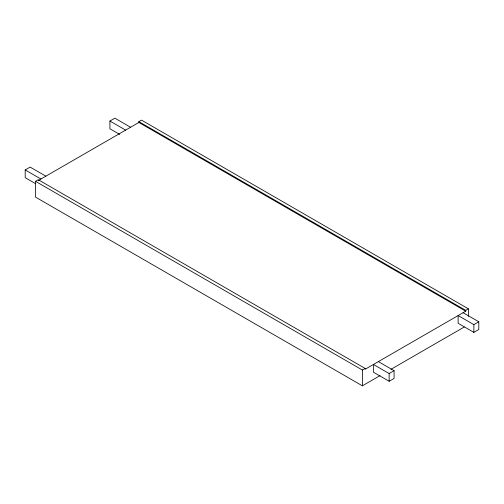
<?xml version="1.0" encoding="UTF-8"?>
<svg xmlns="http://www.w3.org/2000/svg" width="504" height="504" viewBox="0 0 504 504"><rect width="100%" height="100%" fill="white"/><g stroke="black" fill="none" stroke-linecap="round" stroke-linejoin="round"><path stroke-width="0.76" d="M35.677 183.733L25.2 177.685L25.2 169.942L30.139 167.089L45.858 176.161M119.738 134.448L109.916 128.772L109.916 121.029L114.855 118.175L130.574 127.254M380.041 375.625L362.376 385.825L35.519 197.114L35.519 181.32L38.273 179.726L365.129 368.437L365.129 369.256L465.728 311.176L465.728 310.357L138.871 121.647L138.871 122.466L465.728 311.176M138.871 121.647L141.517 120.122L468.374 308.832L468.374 316.348M38.273 180.545L138.871 122.466M35.519 181.32L362.376 370.031L365.129 368.437M465.728 310.357L468.374 308.832M390.915 369.344L464.297 326.976M389.145 373.54L394.084 370.686L394.084 378.428L389.145 381.282L373.426 372.21L373.426 364.468L389.145 373.54L389.145 381.282M473.861 324.633L478.8 321.779L478.8 329.521L473.861 332.375L458.142 323.297L458.142 315.554L473.861 324.633L473.861 332.375M463.081 312.701L478.8 321.779M109.916 121.029L125.635 130.108M378.365 361.614L394.084 370.686M25.2 169.942L40.919 179.014M362.376 370.031L362.376 385.825"/></g></svg>
